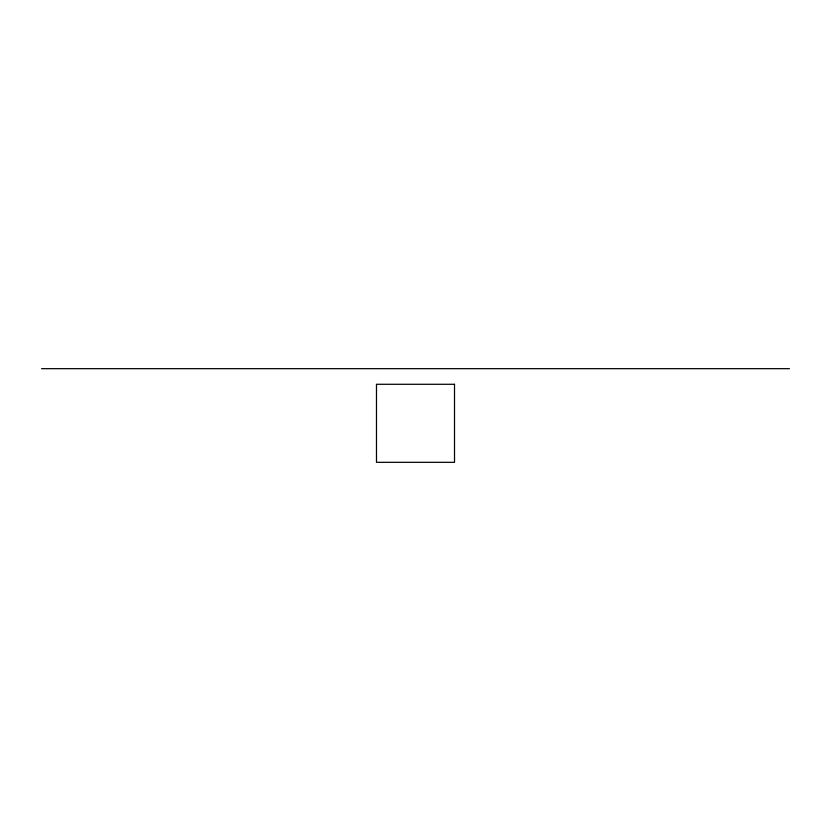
<?xml version="1.0" encoding="UTF-8"?>
<svg xmlns="http://www.w3.org/2000/svg" width="831" height="831" viewBox="0 0 831 831"><rect width="100%" height="100%" fill="white"/><g stroke="black" fill="none" stroke-linecap="round" stroke-linejoin="round"><path stroke-width="1.25" d="M41.55 368.673L789.45 368.673M454.515 384.286L376.485 384.286L376.485 462.327L454.515 462.327L454.515 384.286"/></g></svg>
